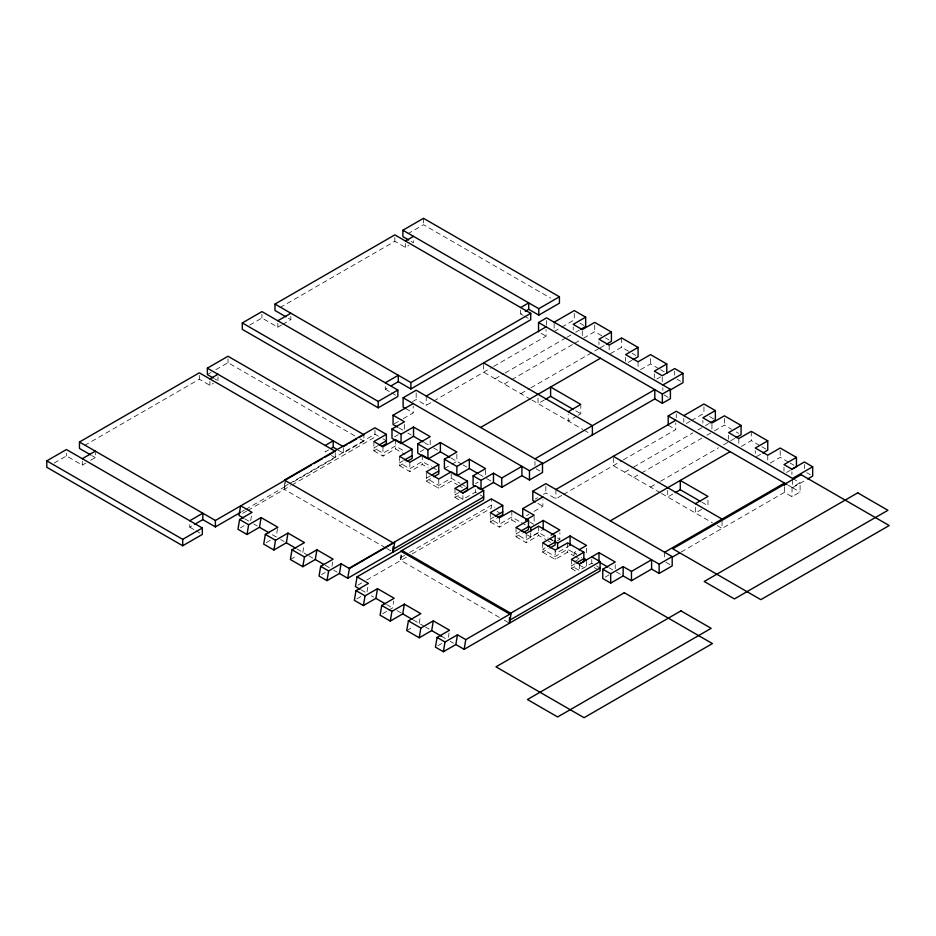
<?xml version="1.0" encoding="UTF-8"?>
<svg xmlns="http://www.w3.org/2000/svg" width="936" height="936" viewBox="0 0 936 936"><rect width="100%" height="100%" fill="white"/><g stroke="black" fill="none" stroke-linecap="round" stroke-linejoin="round"><path stroke-width="0.7" stroke-dasharray="4.68 3.51" d="M250.661 520.673L251.585 515.116M277.559 528.594L276.167 536.925L270.211 533.485M385.492 547.782L284.322 489.329L285.726 480.999M302.831 552.322L303.989 545.372M331.987 566.105L332.678 561.939M367.052 591.751L367.977 586.193M388.826 610.155L392.558 607.99L393.717 601.052M499.356 617.397L400.725 560.395L402.117 552.064M419.223 623.388L420.381 616.45M448.379 637.182L449.081 633.017M249.666 325.096L261.94 318.018L277.805 327.167L281.35 325.12M280.028 307.581L394.828 241.301L405.417 247.408L408.868 245.419M407.745 233.836L423.517 224.734L550.625 298.116M282.543 324.441L290.839 319.644L290.839 315.795M54.159 463.039L66.433 455.961L82.286 465.11L85.843 463.063M84.521 445.513L199.321 379.232L209.91 385.351L213.361 383.362M207.371 374.587L211.021 372.481M215.877 369.673L228.01 362.665L355.107 436.047M90.593 460.325L95.332 457.587L95.332 452.451M385.269 386.65L385.269 389.212L388.826 387.165M520.673 310.097L520.673 313.946L522.967 312.624M189.762 524.593L189.762 527.155L193.319 525.108M328.618 449.9L325.155 451.889L325.155 448.04M412.612 401.602L416.169 399.555L426.231 405.358L432.479 401.755M284.357 486.498L288.124 484.321M289.388 483.596L374.962 434.187L378.378 436.164M241.874 511.606L244.39 510.143M245.653 509.418L287.282 485.375M293.6 481.736L335.228 457.704L335.228 452.568M338.247 450.146L343.29 453.047L363.917 441.137L363.917 434.725M394.313 423.786L401.872 419.433M403.123 418.696L413.197 412.893L413.197 406.247M433.719 401.041L492.406 367.158M493.658 366.432L546.074 336.164L546.074 329.519M554.135 331.519L560.43 327.881M561.694 327.155L574.271 319.89L574.271 313.244M242.798 513.302L246.577 511.126M247.829 510.401L290.64 485.761M291.903 485.023L374.962 437.077L374.962 427.775M377.641 445.805L373.897 447.97L382.964 453.2L395.413 446.004L404.949 451.503M394.489 436.855L398.233 434.69M495.062 378.787L503.884 373.686M505.147 372.961L565.648 338.036M566.912 337.311L573.218 333.672M575.71 332.233L579.442 330.069M240.458 527.822L244.191 525.658M373.897 441.546L373.897 450.848L378.881 447.97M504.13 384.017L510.424 380.379M511.688 379.653L573.452 343.992M574.716 343.266L579.758 340.353M583.526 338.177L594.734 331.707L604.258 337.206M373.897 450.848L382.964 456.078L395.413 448.894L404.949 454.393M403.369 460.664L399.637 462.829L409.828 468.714L422.288 461.518L431.707 466.947M420.229 451.714L423.973 449.549M520.802 393.646L529.624 388.545M530.887 387.82L598.958 348.531M600.198 347.806L605.183 344.928M266.198 542.681L271.183 539.803M399.637 456.405L399.637 465.707L405.861 462.115M610.389 353.691L621.609 347.221L631.016 352.65M399.637 465.707L409.828 471.592L422.288 464.408L428.173 467.801M544.319 399.953L538.024 403.591L538.024 396.946M430.045 476.061L426.301 478.214L438.762 485.41L451.222 478.214L459.962 483.268M444.401 468.538L450.637 464.946M451.877 464.233L456.862 461.354L456.862 453.375M628.115 362.478L631.847 360.325M290.371 559.517L296.595 555.914M426.301 473.089L426.301 481.104L432.526 477.512M640.563 369.673L650.532 363.917L659.272 368.971M426.301 481.104L438.762 488.3L451.222 481.104L457.458 484.708M577.044 415.935L568.234 421.024L568.234 414.379M578.296 415.21L580.811 413.759L580.811 405.791M458.734 492.628L454.99 494.781L462.922 499.356L475.383 492.172L478.94 494.22M475.593 483.666L478.085 482.227M656.803 379.045L660.535 376.892M321.551 574.634L325.283 572.481M400.748 557.575L404.527 555.387M409.558 552.486L491.353 505.264L494.77 507.242M357.938 585.105L361.717 582.917M366.748 580.016L407.043 556.826M412.074 553.925L491.353 508.154L491.353 498.841M494.032 516.883L490.3 519.035L499.356 524.265L511.816 517.07L520.159 521.89M356.85 598.888L361.834 596.01M490.3 512.624L490.3 521.925L496.525 518.322M535.17 499.122L537.545 497.753M543.465 494.337L545.84 492.968L555.902 498.783L562.15 495.179M490.3 521.925L499.356 527.155L511.816 519.96L517.772 523.399M526.512 515.748L529.027 514.297M534.058 511.395L542.868 506.306L542.868 499.66M563.402 494.454L622.077 460.57M623.329 459.857L675.757 429.589L675.757 422.943M686.322 423.481L690.101 421.305M691.365 420.568L703.942 413.314L703.942 406.657M519.772 531.742L516.029 533.894L526.231 539.779L538.68 532.584L548.098 538.024M624.733 472.2L632.303 467.836M633.567 467.111L692.804 432.9M697.846 429.998L702.889 427.085M705.381 425.646L709.114 423.481M382.59 613.747L387.574 610.869M516.029 527.483L516.029 536.784L522.265 533.192M527.342 534.971L530.735 536.936L541.944 530.466M633.801 477.43L640.107 473.791M641.359 473.066L701.86 438.13M706.902 435.228L710.681 433.04M714.437 430.876L724.405 425.12L731.554 429.25M516.029 536.784L526.231 542.669L538.68 535.474L545.746 539.557M545.185 547.852L542.704 549.292L555.153 556.487L567.614 549.292L576.354 554.334M557.376 540.809L559.868 539.37L559.868 532.724M650.473 487.059L659.307 481.97M660.559 481.244L718.544 447.759M723.587 444.857L734.854 438.352M406.762 630.583L412.998 626.991M542.704 542.868L542.704 552.181L548.929 548.578M570.071 545.255L557.61 552.451L555.34 551.14M741.312 446.39L751.28 440.634L760.687 446.074M542.704 552.181L555.153 559.377L567.614 552.181L573.862 555.785M672.738 494.103L667.707 497.004L667.707 490.359M574.084 555.317L574.084 552.649L576.576 551.222M574.084 561.963L581.548 557.645M756.534 456.616L761.518 453.738M575.125 563.694L571.393 565.859L579.314 570.433L591.774 563.238L595.331 565.297M437.943 645.711L441.687 643.547M770.234 463.098L780.203 457.341L788.943 462.384M701.684 509.359L695.389 512.986L695.389 506.341M605.264 577.091L608.997 574.926M786.474 472.469L790.206 470.305M788.252 485.234L792.032 487.41L800.093 482.765L800.093 492.067L792.032 496.712L784.473 492.359L680.858 552.181M792.535 479.735L792.535 487.703L806.376 479.712M454.99 488.37L454.99 497.402L461.226 493.939M571.393 559.435L571.393 568.468L577.617 565.016M579.969 323.177L585.667 326.477M605.452 337.896L609.032 339.955M632.198 353.328L635.72 355.376M660.523 369.685L664.267 371.849M677.067 379.244L680.624 381.291M411.126 241.406L413.478 242.763L413.478 238.914M709.64 416.602L715.35 419.89M736.316 431.999L738.703 433.38M761.869 446.753L766.572 449.467M790.195 463.109L793.939 465.262M806.738 472.657L810.295 474.716M664.127 395.015L669.158 397.917M520.673 313.946L523.189 315.409M524.441 316.134L528.22 318.31M541.043 333.263L546.074 336.164M792.535 478.401L800.093 482.765M792.535 487.703L800.093 492.067M668.199 425.225L675.757 429.589M575.78 410.857L580.811 413.759M530.654 399.333L483.666 372.2L483.666 362.899M531.882 400.035L582.73 429.402M583.935 430.092L591.189 434.281M701.684 502.094L707.967 505.721L707.967 499.075M660.325 492.745L613.337 465.625L613.337 456.312M661.553 493.459L712.366 522.791M717.21 525.587L722.065 528.395L722.065 520.416M288.393 318.24L290.839 319.644M536.223 468.866L539.99 471.042M385.269 389.212L390.3 392.125M391.564 392.851L396.595 395.752M405.639 408.529L413.197 412.893M665.894 562.279L670.925 565.18M537.837 503.404L542.868 506.306M398.759 427.799L404.457 431.098M407.862 433.052L411.255 435.018M424.242 442.517L430.197 445.957L430.197 439.312M433.602 447.923L438.13 450.532M450.976 457.95L461.846 464.233M463.098 464.946L466.83 467.099M479.314 474.306L483.058 476.471M486.685 478.565L491.213 481.186M529.577 521.879L534.128 524.511M557.493 538.001L559.868 539.37M608.985 567.731L612.729 569.884M616.356 571.99L620.896 574.599M382.941 438.797L385.222 440.119M432.877 467.626L436.41 469.673M461.202 483.982L466.198 486.872M480.121 494.91L483.678 496.957M458.71 485.433L462.454 487.597M550.813 539.218L553.082 540.528M574.084 552.649L576.576 554.089M521.34 522.58L526.114 525.33M549.28 538.703L552.802 540.739M596.524 565.976L600.081 568.035M497.051 511.442L499.333 512.752M546.916 540.236L550.45 542.272M575.102 556.499L580.098 559.389M594.149 567.497L598.9 570.235M579.056 564.841L585.293 568.433M360.149 438.961L363.917 441.137M214.438 378.659L216.789 380.016M331.449 455.528L335.228 457.704M386.732 548.449L393.073 552.158M504.387 620.252L509.476 623.236M244.729 518.778L250.427 522.066M253.82 524.031L257.224 525.985M280.695 539.545L284.088 541.499M296.946 548.917L307.815 555.2M309.055 555.914L312.788 558.078M325.272 565.274L330.268 568.164M333.778 570.188L337.182 572.153M361.12 589.844L366.818 593.131M371.346 595.752L373.616 597.063M386.603 604.562L392.558 607.99M397.086 610.611L402.749 613.876M413.338 619.995L424.207 626.266M425.447 626.991L429.191 629.144M441.675 636.351L445.419 638.516M450.181 641.265L453.574 643.219M91.669 455.469L95.332 457.587M189.762 527.155L194.793 530.068M196.045 530.794L199.824 532.97M571.393 568.468L577.056 571.931M454.99 497.402L460.652 500.865M804.363 464.642L804.363 468.632M792.032 487.41L792.032 496.712M791.914 471.838L791.914 474.493M784.473 487.036L784.473 492.359M783.982 467.251L783.982 471.241M780.203 450.696L780.203 457.341M767.754 455.224L767.754 461.869M755.293 450.696L755.293 453.352M751.28 431.332L751.28 440.634M738.82 438.528L738.82 445.173M728.629 435.298L728.629 439.288M724.405 418.474L724.405 425.12M711.945 424.336L711.945 429.659M702.889 420.44L702.889 423.095M683.807 418.287L683.807 422.276M676.26 413.923L676.26 417.912M674.692 371.229L674.692 375.207M664.63 552.252L664.63 557.563M662.863 387.644L662.863 390.3M662.232 377.091L662.232 382.403M654.311 373.838L654.311 377.828M650.532 358.605L650.532 363.917M638.071 361.811L638.071 368.456M625.622 357.271L625.622 361.261M621.609 337.919L621.609 347.221M615.233 564.689L615.233 568.667M609.149 345.103L609.149 350.427M598.958 341.886L598.958 344.542M594.734 325.061L594.734 331.707M591.774 559.389L591.774 563.238M586.533 548.122L586.533 554.767M586.533 561.179L586.533 566.491M582.274 330.923L582.274 336.235M579.314 564.01L579.314 570.433M573.218 327.015L573.218 329.683M567.614 542.868L567.614 552.181M555.902 489.469L555.902 498.783M555.153 550.064L555.153 559.377M554.135 323.54L554.135 328.864M546.589 320.51L546.589 325.833M545.84 486.322L545.84 492.968M538.68 526.172L538.68 535.474M534.959 461.483L534.959 465.473M534.128 516.532L534.128 523.177M530.735 532.947L530.735 536.936M526.231 533.368L526.231 542.669M511.816 510.658L511.816 519.96M499.356 517.854L499.356 527.155M485.55 469.942L485.55 475.254M475.383 489.598L475.383 492.172M462.922 495.507L462.922 499.356M451.222 473.089L451.222 481.104M438.762 478.998L438.762 488.3M426.231 396.057L426.231 405.358M423.517 218.31L423.517 224.734M422.288 455.095L422.288 464.408M416.169 392.898L416.169 399.555M409.828 462.29L409.828 471.592M405.417 243.559L405.417 247.408M404.457 424.453L404.457 429.764M400.748 555.001L400.748 560.465M395.413 439.581L395.413 448.894M394.828 237.451L394.828 241.301M382.964 446.776L382.964 456.078M343.29 447.923L343.29 453.047M284.357 482.648L284.357 489.388M277.805 323.318L277.805 327.167M261.94 314.168L261.94 318.018M228.01 358.816L228.01 362.665M217.971 376.845L217.971 380.695M209.91 381.502L209.91 385.351M199.321 375.383L199.321 379.232M82.286 461.261L82.286 465.11M66.433 453.387L66.433 455.961"/><path stroke-width="1.4" d="M243.582 518.111L239.019 515.479L240.646 505.756L252.053 512.343L239.593 519.538L237.966 529.261L247.022 534.491L259.483 527.296L261.109 517.573L277.793 527.202L265.333 534.397L263.706 544.12L273.897 550.005L286.357 542.81L287.984 533.087L304.457 542.599L291.997 549.795L290.371 559.517L302.831 566.701L315.28 559.517L316.918 549.795L333.146 559.166L320.685 566.35L319.059 576.073L326.992 580.648L339.44 573.464L341.078 563.741L349.374 568.538L394.676 542.377L393.05 552.1L347.747 578.261L339.44 573.464M247.022 534.491L248.648 524.768L261.109 517.573M273.897 550.005L275.523 540.283L287.984 533.087M302.831 566.701L304.457 556.978L316.918 549.795M326.992 580.648L328.618 570.937L341.078 563.741M347.747 578.261L349.374 568.538M509.453 623.177L511.079 613.454L402.351 550.672L357.049 576.833L355.423 586.556L359.986 589.189M357.049 576.833L368.445 583.42L355.984 590.604L354.358 600.327L363.425 605.557L375.886 598.361L377.512 588.65L394.185 598.279L381.724 605.463L380.098 615.186L390.289 621.071L402.749 613.876L404.375 604.165L420.849 613.665L408.388 620.86L406.762 630.583L419.223 637.779L431.683 630.583L433.31 620.86L449.537 630.232L437.089 637.428L435.451 647.15L443.383 651.725L455.844 644.53L457.47 634.807L465.777 639.604L511.079 613.454M363.425 605.557L365.052 595.834L377.512 588.65M390.289 621.071L391.927 611.348L404.375 604.165M419.223 637.779L420.849 628.056L433.31 620.86M443.383 651.725L445.01 642.002L457.47 634.807M455.844 644.53L464.151 649.327L465.777 639.604M242.307 322.932L261.94 311.606L397.847 390.066L397.847 396.478L378.214 407.815L242.307 329.355L242.307 322.932L378.214 401.404L397.847 390.066M285.96 316.824L274.985 310.495L274.985 304.071L394.828 234.877L530.735 313.349L530.735 319.761L410.892 388.955L398.303 381.689L391.19 385.796M408.763 240.037L402.889 236.644L402.889 230.233L423.517 218.31L559.424 296.782L559.424 303.194L538.797 315.116L528.723 309.301L525.271 311.29M405.417 240.997L413.478 236.34M277.805 320.755L290.839 313.232M46.8 460.875L66.433 449.537L202.34 528.009L202.34 534.421L182.707 545.758L46.8 467.286L46.8 460.875L182.707 539.347L202.34 528.009M90.453 454.767L79.466 448.426L79.466 442.014L199.321 372.82L335.228 451.281M213.256 377.98L207.371 374.587L207.371 368.164L228.01 356.253L363.917 434.725L359.061 437.521M209.91 378.94L217.971 374.283M82.286 458.698L95.332 451.164M385.269 382.801L398.303 375.277L398.303 381.689M520.673 307.534L528.723 302.878L528.723 309.301M274.985 304.071L410.892 382.543L530.735 313.349M402.889 230.233L538.797 308.693L559.424 296.782M189.762 520.744L202.796 513.209L202.796 519.632L215.385 526.898L240.611 512.331M405.639 408.529L403.123 407.078L403.123 397.777L416.169 390.242L542.506 463.191L542.506 472.493L529.472 480.016L521.925 475.663L501.79 487.282L493.483 482.496L481.022 489.68L481.022 480.379L493.483 473.183L501.79 477.98L521.925 466.362L521.925 475.663M325.155 445.477L333.216 440.821L333.216 447.232L336.995 449.42M538.528 331.812L538.528 322.51L546.589 317.854L670.41 389.341L670.41 398.654L662.36 403.299L654.802 398.947L542.447 463.811M194.501 524.417L202.796 519.632M330.911 448.566L333.216 447.232M397.625 427.144L393.061 424.511L393.061 415.21L413.197 403.58M426.231 396.057L546.074 326.863M554.135 322.218L574.271 310.588L585.667 317.175L585.667 326.477L580.694 329.355M79.466 442.014L215.385 520.475L311.255 465.122M313.782 463.671L322.616 458.57M325.131 457.107L333.965 452.018M346.928 444.53L343.29 446.636L207.371 368.164M349.35 443.126L356.639 438.925M423.049 441.827L413.525 436.328L401.064 443.524L391.997 438.294L391.997 428.98L404.457 421.797L393.061 415.21M585.667 317.175L573.218 324.359L582.274 329.589L594.734 322.405L611.407 332.034L611.407 341.336L606.423 344.214M381.373 446.53L386.357 443.664L386.357 434.351L373.897 441.546L382.964 446.776L395.413 439.581L412.097 449.21L412.097 458.523L407.113 461.401M378.881 445.091L386.357 440.774M391.997 428.98L401.064 434.21L413.525 427.027L430.197 436.656L417.737 443.839L417.737 453.153L426.804 458.383M611.407 332.034L598.958 339.218L609.149 345.103L621.609 337.919L638.071 347.42L638.071 356.733L633.087 359.611M412.097 449.21L399.637 456.405L409.828 462.29L422.288 455.095L438.762 464.607L438.762 473.909L433.777 476.787M404.621 459.95L412.097 455.633M417.737 443.839L427.939 449.725L440.388 442.541L456.862 452.041L444.401 459.237L444.401 468.538L450.637 472.142M480.601 427.448L600.444 358.254M449.806 457.271L440.388 451.842L427.939 459.038L427.939 449.725M545.583 399.227L550.614 396.326L573.265 409.406M638.071 347.42L625.622 354.615L638.071 361.811L650.532 354.615L666.771 363.987L666.771 373.288M438.762 464.607L426.301 471.802L438.762 478.998L451.222 471.802L467.45 481.174L467.45 490.476L462.466 493.249M431.285 475.348L438.762 471.03M444.401 459.237L456.862 466.432L469.322 459.237L485.55 468.608L473.101 475.804L473.101 485.105L475.359 486.416M478.062 473.593L469.322 468.538L456.862 475.734L456.862 466.432M568.234 411.723L580.811 404.457L550.614 387.024L550.614 396.326M666.771 363.987L654.311 371.183L662.232 375.757L674.692 368.562L682.999 373.359L682.999 382.66L669.158 390.651M467.45 481.174L454.99 488.37L462.922 492.944L475.383 485.749L483.678 490.546L483.678 499.847L393.073 552.158L393.073 546.706M459.974 491.903L467.45 487.586M534.959 458.827L654.802 389.633L654.802 398.947M662.863 384.988L682.999 373.359M348.988 568.316L483.678 490.546M393.073 549.268L483.678 496.957M403.123 397.777L529.472 470.714L542.506 463.191M538.528 322.51L662.36 393.998L670.41 389.341M497.765 517.608L502.749 514.73L502.749 505.428L490.3 512.624L499.356 517.854L511.816 510.658L528.489 520.287L528.489 529.589L523.505 532.467M535.322 501.942L532.806 500.491L532.806 491.189L545.84 483.666L672.188 556.604L672.188 565.906L659.143 573.44L651.596 569.076L631.461 580.706L623.154 575.909L610.693 583.105L602.772 578.518L602.772 569.217L615.233 562.021L598.993 552.649L579.314 564.01L571.393 559.435L583.853 552.24L583.853 561.553L580.109 563.624M668.199 425.225L668.199 415.923L676.26 411.267L792.535 478.401L812.67 466.771L812.67 476.085L807.639 478.986M495.273 516.157L502.749 511.84M522.733 516.602L522.733 508.622L542.868 497.004M555.902 489.469L675.757 420.276M683.807 415.631L703.942 404.001L715.35 410.588L715.35 419.89L710.365 422.768M525.412 520.24L534.128 515.21L522.733 508.622M715.35 410.588L702.889 417.784L711.945 423.013L724.405 415.818L741.078 425.447L741.078 434.749L736.105 437.627M528.489 520.287L516.029 527.483L526.231 533.368L538.68 526.172L555.153 535.684L555.153 544.986L550.169 547.864M521.013 531.016L528.489 526.699M528.466 526.324L530.735 527.635L543.196 520.439L559.868 530.068L551.152 535.1M741.078 425.447L728.629 432.643L738.82 438.528L751.28 431.332L767.754 440.844L767.754 450.146L762.77 453.024M555.153 535.684L542.704 542.868L555.153 550.064L567.614 542.868L583.853 552.24M547.677 546.413L555.153 542.096M554.206 541.183L557.61 543.149L570.071 535.954L586.533 545.466L579.056 549.783M610.272 520.861L730.115 451.667M675.254 492.652L680.285 489.739L700.42 501.368M767.754 440.844L755.293 448.028L767.754 455.224L780.203 448.028L796.442 457.4L796.442 466.713L791.458 469.591M576.377 562.981L583.853 558.663M695.389 503.685L707.967 496.419L680.285 480.437L680.285 489.739M464.151 649.327L600.081 570.925L600.081 561.612L509.476 613.922L400.748 551.152L491.353 498.841L502.749 505.428M509.476 620.346L600.081 568.035M796.442 457.4L783.982 464.595L791.914 469.17L804.363 461.986L812.67 466.771M602.772 569.217L610.693 573.791L623.154 566.608L631.461 571.393L651.596 559.775L651.596 569.076M664.63 552.252L784.473 483.058L784.473 485.714M532.806 491.189L659.143 564.127L672.188 556.604M672.118 557.224L679.618 552.895M668.199 415.923L787 484.509M483.666 362.899L592.394 425.669L592.394 434.971M613.337 456.312L722.065 519.082M473.101 475.804L481.022 480.379M386.357 434.351L374.962 427.775L284.357 480.086L393.073 542.857M453.129 473.581L455.621 475.02M477.629 487.726L479.887 489.037M591.774 556.826L600.081 561.612M607.733 567.005L598.993 561.963L598.993 552.649M584.041 558.406L586.533 559.845M259.483 527.296L269.018 532.795M286.357 542.81L295.764 548.239M315.28 559.517L324.031 564.56M239.593 519.538L248.648 524.768M265.333 534.397L275.523 540.283M291.997 549.795L304.457 556.978M320.685 566.35L328.618 570.937M375.886 598.361L385.41 603.872M402.749 613.876L412.168 619.316M431.683 630.583L441.675 636.351M355.984 590.604L365.052 595.834M381.724 605.463L391.927 611.348M408.388 620.86L420.849 628.056M437.089 637.428L445.01 642.002M662.36 393.998L662.36 403.299M659.143 564.127L659.143 573.44M631.461 571.393L631.461 580.706M623.154 566.608L623.154 575.909M610.693 573.791L610.693 583.105M570.071 535.954L570.071 545.255M557.61 543.149L557.61 548.461M543.196 520.439L543.196 529.741M538.797 308.693L538.797 315.116M530.735 527.635L530.735 531.613M529.472 470.714L529.472 480.016M509.476 617.783L509.476 623.236M501.79 477.98L501.79 487.282M493.483 473.183L493.483 482.496M469.322 459.237L469.322 468.538M440.388 442.541L440.388 451.842M413.525 427.027L413.525 436.328M410.892 382.543L410.892 388.955M401.064 434.21L401.064 443.524M378.214 401.404L378.214 407.815M215.385 520.475L215.385 526.898M182.707 539.347L182.707 545.758M801.111 474.681L672.75 548.788L760.839 599.648L889.2 525.541L801.111 474.681M624.324 592.722L495.975 666.83L584.064 717.69L712.413 643.582L624.324 592.722M857.739 492.851L704.211 581.49L734.421 598.923L887.936 510.284L857.739 492.851M680.952 610.88L527.436 699.52L557.634 716.964L711.161 628.325L680.952 610.88"/></g></svg>
